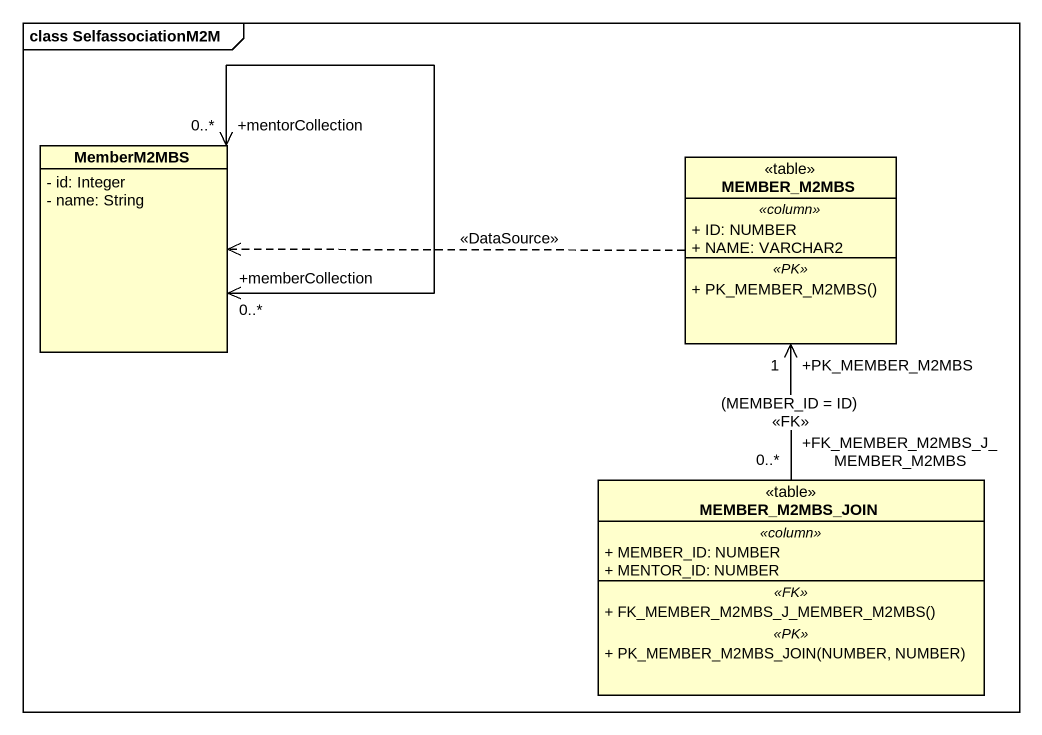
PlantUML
@startuml
mainframe class SelfassociationM2M
hide circle
hide empty members
skinparam classAttributeIconSize 0
class MemberM2MBS {
  - id: Integer
  - name: String
}
class MEMBER_M2MBS <<table>> {
  .. <<column>> ..
  + ID: NUMBER
  + NAME: VARCHAR2
  .. <<PK>> ..
  + PK_MEMBER_M2MBS()
}
class MEMBER_M2MBS_JOIN <<table>> {
  .. <<column>> ..
  + MEMBER_ID: NUMBER
  + MENTOR_ID: NUMBER
  .. <<FK>> ..
  + FK_MEMBER_M2MBS_J_MEMBER_M2MBS()
  .. <<PK>> ..
  + PK_MEMBER_M2MBS_JOIN(NUMBER, NUMBER)
}
MemberM2MBS "+memberCollection\n0..*" <--> "+mentorCollection\n0..*" MemberM2MBS
MEMBER_M2MBS .left.> MemberM2MBS : <<DataSource>>
MEMBER_M2MBS_JOIN "+FK_MEMBER_M2MBS_J_MEMBER_M2MBS\n0..*" -up-> "+PK_MEMBER_M2MBS\n1" MEMBER_M2MBS : (MEMBER_ID = ID)\n<<FK>>
@enduml
